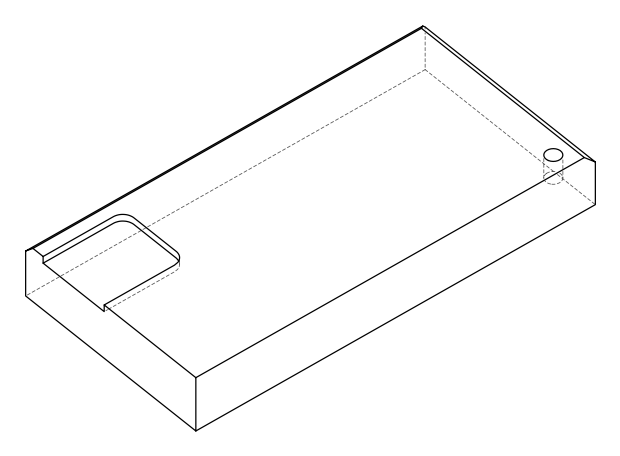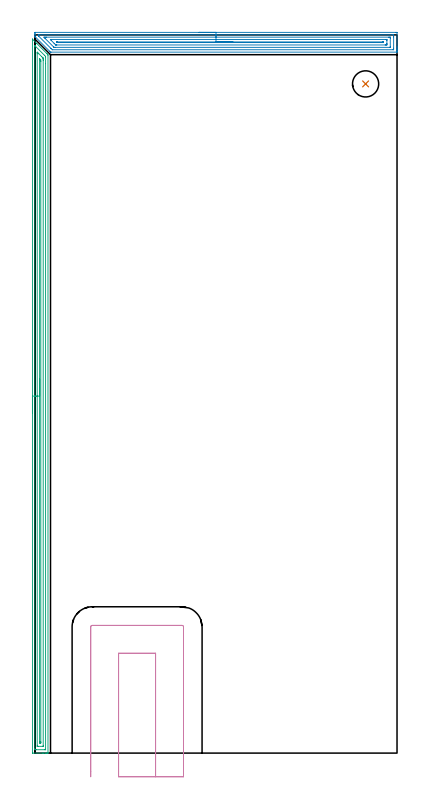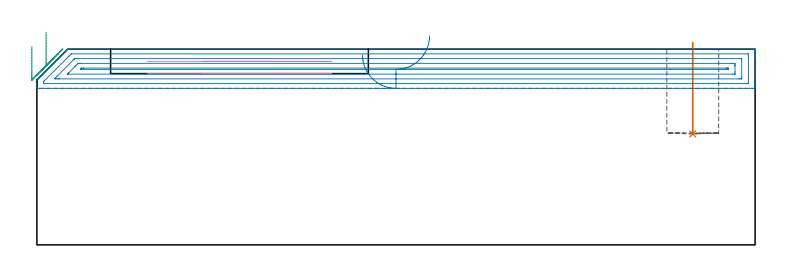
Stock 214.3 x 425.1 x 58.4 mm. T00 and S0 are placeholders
(PLAN: 4 operations, 2 tool changes, 24.2 min)
(1 INDEXABLE_INSERT_DRILL_BLIND_HOLE_FROM_SOLID | STEP1POCKET | NXT0302_002 | 0.11 min | 4728 mm3)
(2 AREA_MILL | FG_CHAMFER_SURFACE | UGT0205_001 | 8.6 min | 14668 mm3)
(3 AREA_MILL_1 | FG_CHAMFER_SURFACE_1 | UGT0205_001 | 13.56 min | 17627 mm3)
(4 MILL_SLOT | SLOT_PARTIAL_RECTANGULAR | UGT0201_105 | Follow Part, ap 5.5, ae 75% | 1.97 min | 48180 mm3)
(TOOL NXT0302_002 | Index. Insert Drill 15.5mm [880-D1550L20-05] | D15.5 PA176 FL78 Z2)
(TOOL UGT0205_001 | Chamfer Mill 20 x 3 x 45 deg. | D20 FL50 Z2)
(TOOL UGT0201_105 | End Mill 22 mm | D22 FL25 Z2)
(OP 1 INDEXABLE_INSERT_DRILL_BLIND_HOLE_FROM_SOLID)
G17 G21 G94 G90
T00 M6
G54
G17 G0 G90 X195.7 Y396.1 S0 M3
G43 Z68.4 H1
G94 G81 G98 Z33.1 F250. R60.4
G80
M5
M2
(OP 2 AREA_MILL)
G17 G21 G94 G90
T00 M6
G54
G17 G0 G90 X97.15 Y426.6 S1061 M3
G43 Z68.4 H0
Z56.7
G94 G1 X97.188 Z55.828 F250.
X97.302 Z54.964
X97.491 Z54.112
X97.753 Z53.28
X98.087 Z52.474
X98.49 Z51.7
X98.958 Z50.964
X99.49 Z50.272
X100.079 Z49.629
X100.722 Z49.04
X101.414 Z48.509
X102.15 Z48.04
X102.924 Z47.637
X103.73 Z47.303
X104.562 Z47.041
X105.413 Z46.852
X106.278 Z46.738
X107.15 Z46.7
X213.705
X214.069 Y426.596 Z46.702
X214.29 Y426.591 Z46.706
X214.3 Y426.367 Z46.93
Y418.089 Z55.205
Y417.498 Z55.799
Y417.202 Z56.094
Y416.611 Z56.685
Y416.315 Z56.98
Y415.723 Z57.576
Y415.252 Z58.047
X214.293 Y414.927 Z58.364
X214.29 Y414.903 Z58.388
X214.151 Y414.9 Z58.4
X9.511
X9.196 Y414.904 Z58.39
X8.671 Y415.428 Z57.871
X0.297 Y423.802 Z49.496
X0.244 Y423.854 Z49.443
X0.094 Y424.006 Z49.294
X0.01 Y424.102 Z49.198
X0. Y424.298 Z49.002
Y425.185 Z48.115
Y425.48 Z47.82
Y426.072 Z47.224
Y426.367 Z46.929
X0.002 Y426.591 Z46.705
X0.149 Y426.6 Z46.7
X107.15
Y425.186 Z48.114
X211.921
X212.29 Y425.185 Z48.115
X212.297 Y424.812 Z48.488
X212.299 Y424.298 Z49.002
X212.3 Y423.922 Z49.378
X212.299 Y417.202 Z56.098
X212.298 Y416.829 Z56.471
X212.29 Y416.315 Z56.985
X211.923 Y416.314 Z56.986
X10.404
X10.247 Y416.315 Z56.985
X9.511 Y417.039 Z56.261
X9.348 Y417.202 Z56.098
X2.253 Y424.298 Z49.002
X2.13 Y424.424 Z48.876
X2.053 Y424.509 Z48.791
X2.01 Y424.559 Z48.741
X2.007 Y424.58 Z48.72
X2.002 Y424.671 Z48.629
X2.01 Y425.185 Z48.115
X2.377 Y425.186 Z48.114
X107.15
Y423.772 Z49.528
X209.247 Y423.771 Z49.529
X209.777 Y423.77 Z49.53
X210.139 Y423.767 Z49.533
X210.258 Y423.765 Z49.535
X210.29 Y423.758 Z49.542
X210.294 Y423.678 Z49.622
X210.298 Y423.571 Z49.729
X210.299 Y423.411 Z49.889
X210.3 Y423.25 Z50.05
X210.299 Y418.089 Z55.211
X210.298 Y417.93 Z55.37
X210.291 Y417.769 Z55.531
X210.288 Y417.734 Z55.566
X210.273 Y417.733 Z55.567
X210.229 Y417.73 Z55.57
X210.139 Y417.729 Z55.571
X12.186
X11.656 Y417.73 Z55.57
X11.295 Y417.734 Z55.566
X11.276 Y417.735 Z55.565
X11.251 Y417.756 Z55.544
X11.2 Y417.802 Z55.498
X11.102 Y417.898 Z55.402
X10.91 Y418.089 Z55.211
X5.945 Y423.055 Z50.245
X5.593 Y423.411 Z49.889
X5.254 Y423.757 Z49.543
X5.589 Y423.765 Z49.535
X5.945 Y423.769 Z49.531
X6.474 Y423.771 Z49.529
X6.836
X107.15 Y423.772 Z49.528
Y422.357 Z50.943
X207.632
X208.225 Y422.352 Z50.948
X208.29 Y422.35 Z50.95
X208.293 Y422.263 Z51.037
X208.297 Y422.072 Z51.228
X208.3 Y421.692 Z51.608
Y419.918 Z53.382
Y419.863 Z53.437
X208.294 Y419.447 Z53.853
X208.29 Y419.239 Z54.061
X208.282 Y419.149 Z54.151
X208.183 Y419.147 Z54.153
X207.464 Y419.143 Z54.157
X207.296
X12.91
X12.549 Y419.145 Z54.155
X12.368 Y419.148 Z54.152
X12.326 Y419.149 Z54.151
X12.28 Y419.181 Z54.119
X12.186 Y419.267 Z54.033
X11.586 Y419.863 Z53.437
X11.295 Y420.154 Z53.146
X9.511 Y421.937 Z51.363
X9.15 Y422.302 Z50.998
X9.111 Y422.345 Z50.955
X9.107 Y422.353 Z50.947
X9.109 Y422.354 Z50.946
X9.138 Y422.356 Z50.944
X9.263 Y422.357 Z50.943
X9.511
X107.15
Y420.943 Z52.357
X205.68
X205.874 Y420.941 Z52.359
X206.262 Y420.936 Z52.364
X206.292 Y420.933 Z52.368
X206.294 Y420.922 Z52.378
X206.297 Y420.892 Z52.408
X206.299 Y420.838 Z52.462
X206.298 Y420.75 Z52.55
X206.292 Y420.596 Z52.704
X206.29 Y420.564 Z52.736
X206.198 Y420.561 Z52.739
X206.069 Y420.559 Z52.741
X205.874 Y420.557 Z52.743
X205.68
X13.97
X13.776 Y420.558 Z52.742
X13.388 Y420.564 Z52.736
X13.344 Y420.565 Z52.735
X13.331 Y420.574 Z52.726
X13.303 Y420.598 Z52.702
X13.251 Y420.648 Z52.652
X13.148 Y420.75 Z52.55
X13.078 Y420.821 Z52.479
X12.983 Y420.927 Z52.373
X12.974 Y420.939 Z52.361
X12.977 Y420.94 Z52.36
X12.99 Y420.942 Z52.358
X13.005 Y420.943 Z52.357
X13.078
X107.15
X108.022 Z52.395
X108.886 Z52.509
X109.738 Z52.698
X110.57 Z52.96
X111.376 Z53.294
X112.15 Z53.697
X112.886 Z54.165
X113.578 Z54.696
X114.221 Z55.286
X114.81 Z55.929
X115.342 Z56.621
X115.81 Z57.357
X116.213 Z58.131
X116.547 Z58.937
X116.809 Z59.769
X116.998 Z60.62
X117.112 Z61.485
X117.15 Z62.357
G0 Z68.4
M5
M2
(OP 3 AREA_MILL_1)
G17 G21 G94 G90
T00 M6
G54
G17 G0 G90 X-1.5 Y201.3 S1061 M3
G43 Z68.4 H0
Z59.2
G94 G1 Y201.338 Z58.329 F250.
Y201.452 Z57.464
Y201.641 Z56.612
Y201.903 Z55.78
Y202.237 Z54.974
Y202.64 Z54.2
Y203.108 Z53.464
Y203.64 Z52.772
Y204.229 Z52.129
Y204.872 Z51.54
Y205.564 Z51.009
Y206.3 Z50.54
Y207.074 Z50.137
Y207.88 Z49.803
Y208.712 Z49.541
Y209.563 Z49.352
Y210.428 Z49.238
Y211.3 Z49.2
Y422.48
X-1.496 Y422.585 Z49.202
X-1.495 Y422.587 Z49.203
X-1.484 Y422.585 Z49.213
X1.155 Y419.945 Z51.854
X7.145 Y413.955 Z57.844
X7.439 Y413.661 Z58.139
X7.702 Y413.388 Z58.398
X7.7 Y413.083 Z58.4
Y0.163
X7.697 Y0.01 Z58.388
X7.65 Y0.007 Z58.341
X7.269 Y0. Z57.968
X6.872 Z57.571
X6.22 Z56.915
X5.002 Z55.699
X4.437 Z55.131
X-1.194 Z49.503
X-1.492 Y0.01 Z49.206
X-1.499 Y0.306 Z49.199
Y0.324
X-1.5 Y211.3 Z49.2
X-0.086 Z50.614
X-0.085 Y418.552 Z50.615
X-0.081 Y418.684 Z50.619
X-0.079 Y418.716 Z50.621
X-0.078 Y418.717 Z50.622
X-0.057 Y418.701 Z50.643
X-0.019 Y418.668 Z50.681
X0.231 Y418.419 Z50.931
X5.587 Y413.063 Z56.287
X6.22 Y412.422 Z56.92
X6.278 Y412.36 Z56.978
X6.283 Y412.236 Z56.983
X6.285 Y412.17 Z56.985
X6.286 Y408.082 Z56.986
X6.285 Y2.263 Z56.985
X6.283 Y2.13 Z56.983
X6.279 Y2.043 Z56.979
X6.275 Y2.008 Z56.975
X6.268 Y2.007 Z56.968
X6.22 Y2.004 Z56.92
X5.722 Y2. Z56.422
X0.872 Z51.572
X0.374 Y2.001 Z51.074
X-0.019 Y2.008 Z50.681
X-0.069 Y2.01 Z50.631
X-0.079 Y2.197 Z50.621
X-0.084 Y2.329 Z50.616
X-0.085 Y2.395 Z50.615
X-0.086 Y211.3 Z50.614
X1.329 Z52.029
Y413.955
X1.33 Y414.39 Z52.03
X1.333 Y414.848 Z52.033
X1.334 Y414.854 Z52.034
X1.348 Y414.848 Z52.048
X1.763 Y414.437 Z52.463
X2.245 Y413.955 Z52.945
X4.031 Y412.17 Z54.731
X4.437 Y411.763 Z55.137
X4.679 Y411.518 Z55.379
X4.799 Y411.394 Z55.499
X4.856 Y411.332 Z55.556
X4.864 Y411.277 Z55.564
X4.869 Y410.845 Z55.569
X4.871 Y410.384 Z55.571
Y409.949
Y4.181
X4.87 Y4.072 Z55.57
X4.867 Y4.019 Z55.567
X4.866 Y4.013 Z55.566
X4.848 Y4.009 Z55.548
X4.798 Y4.004 Z55.498
X4.617 Y4. Z55.317
X1.763 Z52.463
X1.583 Y4.002 Z52.283
X1.463 Y4.005 Z52.163
X1.367 Y4.01 Z52.067
X1.335 Y4.019 Z52.035
X1.334 Y4.037 Z52.034
X1.331 Y4.181 Z52.031
X1.329 Y4.616 Z52.029
Y211.3
X2.743 Z53.443
Y410.384
X2.745 Y410.732 Z53.445
X2.747 Y410.906 Z53.447
X2.749 Y410.977 Z53.449
X2.797 Y410.942 Z53.497
X3.361 Y410.384 Z54.061
X3.449 Y410.29 Z54.149
X3.456 Y409.581 Z54.156
X3.457 Y409.492 Z54.157
Y6.859
X3.455 Y6.143 Z54.155
X3.453 Y6.059 Z54.153
X3.451 Y6.013 Z54.151
X3.408 Y6.009 Z54.108
X3.306 Y6.005 Z54.006
X3.1 Y6.002 Z53.8
X2.894 Y6.005 Z53.594
X2.792 Y6.009 Z53.492
X2.75 Y6.013 Z53.45
X2.743 Y6.859 Z53.443
Y211.3
Y212.172 Z53.481
Y213.036 Z53.595
Y213.888 Z53.783
Y214.72 Z54.046
Y215.526 Z54.38
Y216.3 Z54.782
Y217.036 Z55.251
Y217.728 Z55.782
Y218.371 Z56.372
Y218.96 Z57.015
Y219.491 Z57.707
Y219.96 Z58.443
Y220.363 Z59.217
Y220.697 Z60.023
Y220.959 Z60.855
Y221.148 Z61.706
Y221.262 Z62.571
Y221.3 Z63.443
G0 Z68.4
M5
M2
(OP 4 MILL_SLOT)
G17 G21 G94 G90
T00 M6
G54
G17 G0 G90 X71.4 Y-14. S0 M3
G43 Z68.4 H0
Z54.75
G94 G1 Y-11. F250.
Y59.1 F500.
X49.5
Y-11.
Y-14. F250.
X87.9
Y-11.
Y74.7 F500.
G3 X87. Y75.6 R0.9
G1 X33.9
G3 X33. Y74.7 R0.9
G1 Y-11.
Y-14. F250.
G0 X71.4 Z51.1
G1 Y-11.
Y59.1 F500.
X49.5
Y-11.
Y-14. F250.
X87.9
Y-11.
Y74.7 F500.
G3 X87. Y75.6 R0.9
G1 X33.9
G3 X33. Y74.7 R0.9
G1 Y-11.
Y-14. F250.
G0 Z68.4
M5
M2
